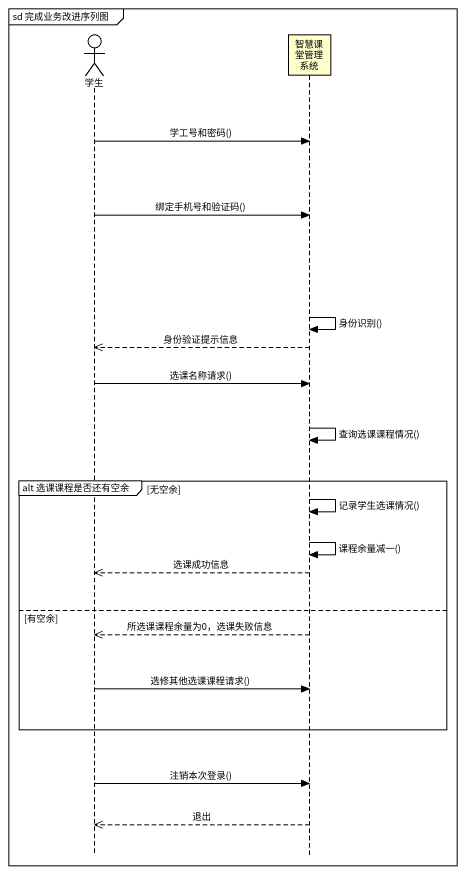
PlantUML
@startuml
mainframe sd 完成业务改进序列图
hide footbox
actor 学生
participant 智慧课堂管理系统

学生 -> 智慧课堂管理系统 : 学工号和密码()
学生 -> 智慧课堂管理系统 : 绑定手机号和验证码()
智慧课堂管理系统 -> 智慧课堂管理系统 : 身份识别()
智慧课堂管理系统 -->> 学生 : 身份验证提示信息
学生 -> 智慧课堂管理系统 : 选课名称请求()
智慧课堂管理系统 -> 智慧课堂管理系统 : 查询选课课程情况()
group alt 选课课程是否还有空余 [无空余]
  智慧课堂管理系统 -> 智慧课堂管理系统 : 记录学生选课情况()
  智慧课堂管理系统 -> 智慧课堂管理系统 : 课程余量减一()
  智慧课堂管理系统 -->> 学生 : 选课成功信息
else 有空余
  智慧课堂管理系统 -->> 学生 : 所选课课程余量为0，选课失败信息
  学生 -> 智慧课堂管理系统 : 选修其他选课课程请求()
end
学生 -> 智慧课堂管理系统 : 注销本次登录()
智慧课堂管理系统 -->> 学生 : 退出
@enduml
